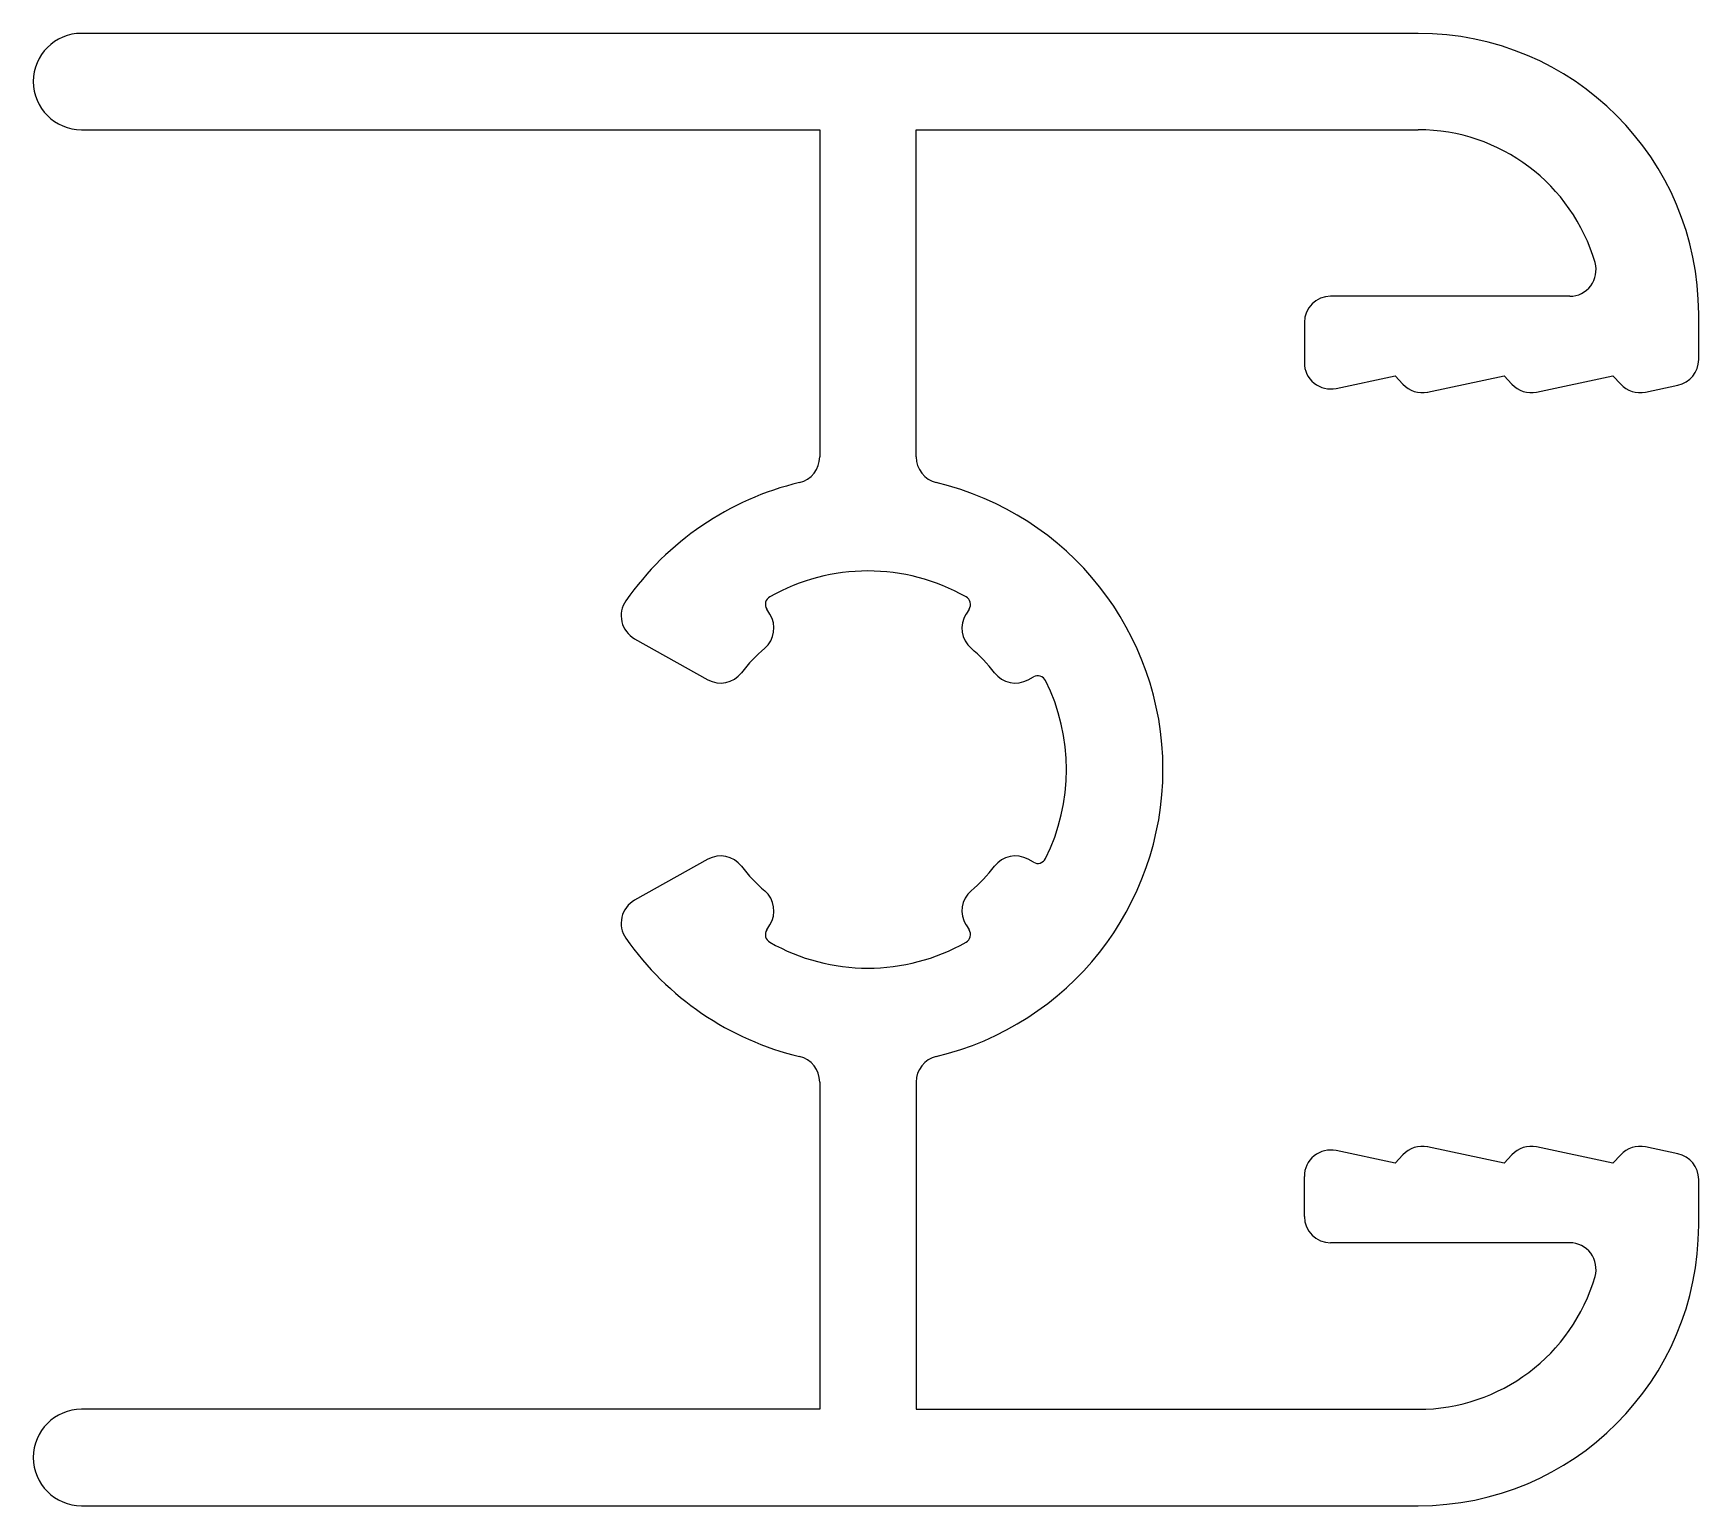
# Model space of a CAD drawing. Extents: x 915.4 to 934.4, y 424.1 to 440.9.
import ezdxf

# ---------------------------------------------------------------- set-up
doc = ezdxf.new("R2010")
doc.units = 0
doc.layers.get('0').update_dxf_attribs({"linetype": 'CONTINUOUS'})

msp = doc.modelspace()

# ---------------------------------------------------------------- linework, layer by layer
at = {"linetype": 'CONTINUOUS'}
for p, q in [((931.238, 440.908), (915.988, 440.908)), ((915.988, 439.808), (924.41, 439.808)), ((924.41, 439.808), (924.41, 436.075)), ((925.51, 436.075), (925.51, 439.808)), ((925.51, 439.808), (931.238, 439.808)), ((932.967, 437.908), (930.239, 437.908)), ((929.939, 437.608), (929.939, 437.15)), ((934.438, 437.187), (934.438, 437.708)), ((930.301, 436.857), (930.975, 437)), ((930.975, 437), (931.064, 436.904)), ((931.346, 436.815), (932.217, 437)), ((932.217, 437), (932.306, 436.904)), ((932.588, 436.815), (933.459, 437)), ((933.459, 437), (933.548, 436.904)), ((933.83, 436.815), (934.2, 436.894)), ((923.842, 434.281), (923.806, 434.339)), ((926.115, 434.339), (926.079, 434.281)), ((922.298, 434), (923.132, 433.533)), ((926.789, 433.533), (926.848, 433.566)), ((923.132, 431.484), (922.298, 431.016)), ((926.848, 431.45), (926.789, 431.484)), ((923.806, 430.678), (923.842, 430.736)), ((926.079, 430.736), (926.115, 430.678)), ((924.41, 428.942), (924.41, 425.208)), ((925.51, 428.942), (925.51, 425.208)), ((930.975, 428.017), (930.301, 428.16)), ((931.064, 428.113), (930.975, 428.017)), ((932.217, 428.017), (931.346, 428.202)), ((932.306, 428.113), (932.217, 428.017)), ((933.459, 428.017), (932.588, 428.202)), ((933.548, 428.113), (933.459, 428.017)), ((934.2, 428.123), (933.83, 428.202)), ((929.939, 427.408), (929.939, 427.866)), ((934.438, 427.308), (934.438, 427.83)), ((932.967, 427.108), (930.239, 427.108)), ((924.41, 425.208), (915.988, 425.208)), ((925.51, 425.208), (931.238, 425.208)), ((915.988, 424.108), (931.238, 424.108))]:
    msp.add_line(p, q, dxfattribs=at)
for centre, radius, start, end in [((915.988, 440.358), 0.55, 90, 180), ((931.238, 437.708), 3.2, 360, 90), ((915.988, 440.358), 0.55, 180, 270), ((931.238, 437.708), 2.1, 16.1276, 90), ((932.967, 438.208), 0.3, 270, 16.1276), ((930.239, 437.608), 0.3, 90, 180), ((930.239, 437.15), 0.3, 180, 281.9896), ((934.138, 437.187), 0.3, 281.9896, 0), ((931.284, 437.108), 0.3, 222.9933, 281.9896), ((932.526, 437.108), 0.3, 222.9933, 281.9896), ((933.768, 437.108), 0.3, 222.9933, 281.9896), ((924.11, 436.075), 0.3, 283.4052, 0), ((925.81, 436.075), 0.3, 180, 256.5948), ((924.96, 432.508), 3.366, 103.4052, 145.114), ((924.96, 432.508), 3.366, 283.4052, 76.5948), ((924.96, 432.508), 2.266, 60.4054, 119.5946), ((922.445, 434.262), 0.3, 145.114, 240.7285), ((923.89, 434.392), 0.1, 119.5946, 212.2403), ((926.03, 434.392), 0.1, 327.7597, 60.4054), ((923.588, 434.121), 0.3, 310.3857, 32.2403), ((926.332, 434.121), 0.3, 147.7597, 229.6143), ((924.96, 432.508), 1.817, 130.3857, 142.5832), ((924.96, 432.508), 1.817, 37.4168, 49.6143), ((923.279, 433.795), 0.3, 240.7285, 322.5832), ((926.642, 433.795), 0.3, 217.4168, 299.2715), ((926.897, 433.479), 0.1, 26.6258, 119.2715), ((924.96, 432.508), 2.266, 333.3742, 26.6258), ((923.279, 431.222), 0.3, 37.4168, 119.2715), ((926.642, 431.222), 0.3, 60.7285, 142.5832), ((926.897, 431.537), 0.1, 240.7285, 333.3742), ((924.96, 432.508), 1.817, 217.4168, 229.6143), ((924.96, 432.508), 1.817, 310.3857, 322.5832), ((923.588, 430.896), 0.3, 327.7597, 49.6143), ((926.332, 430.896), 0.3, 130.3857, 212.2403), ((922.445, 430.755), 0.3, 119.2715, 214.886), ((924.96, 432.508), 3.366, 214.886, 256.5948), ((923.89, 430.625), 0.1, 147.7597, 240.4054), ((926.03, 430.625), 0.1, 299.5946, 32.2403), ((924.96, 432.508), 2.266, 240.4054, 299.5946), ((924.11, 428.942), 0.3, 360, 76.5948), ((925.81, 428.942), 0.3, 103.4052, 180), ((930.239, 427.866), 0.3, 78.0104, 180), ((931.284, 427.908), 0.3, 78.0104, 137.0067), ((932.526, 427.908), 0.3, 78.0104, 137.0067), ((933.768, 427.908), 0.3, 78.0104, 137.0067), ((934.138, 427.83), 0.3, 0, 78.0104), ((930.239, 427.408), 0.3, 180, 270), ((931.238, 427.308), 3.2, 270, 0), ((932.967, 426.808), 0.3, 343.8724, 90), ((931.238, 427.308), 2.1, 270, 343.8724), ((915.988, 424.658), 0.55, 90, 180), ((915.988, 424.658), 0.55, 180, 270)]:
    msp.add_arc(centre, radius, start, end, dxfattribs=at)

doc.saveas('drawing.dxf')
